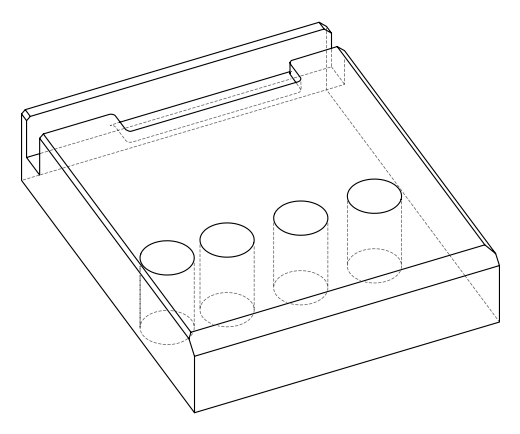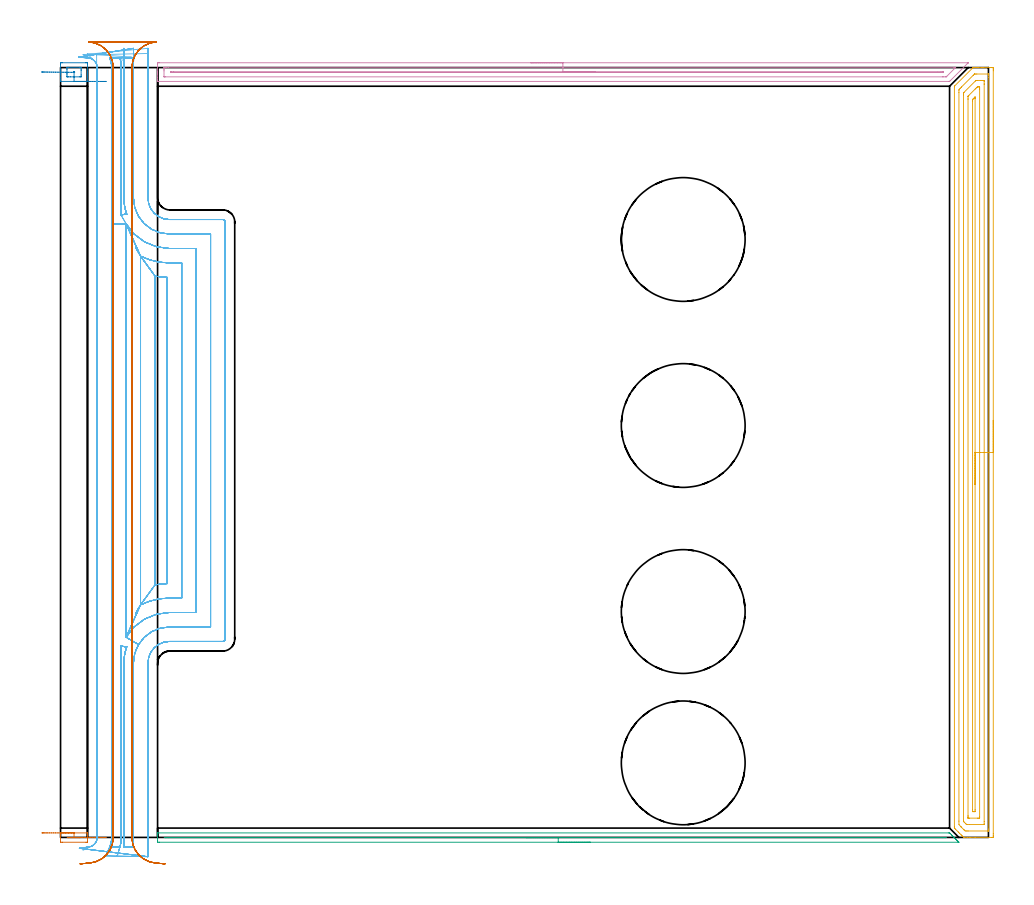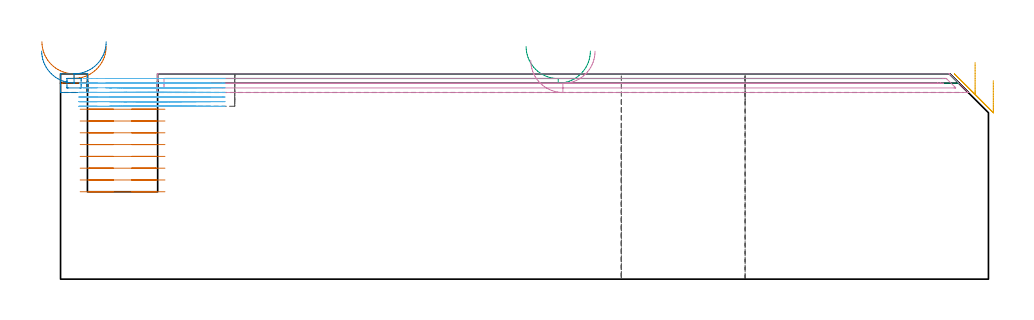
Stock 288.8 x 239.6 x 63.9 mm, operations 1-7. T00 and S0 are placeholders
(PLAN: 11 operations, 3 tool changes, 71.1 min)
(1 AREA_MILL | FG_CHAMFER_SURFACE | UGT0205_001 | 0.27 min | 45 mm3)
(2 AREA_MILL_1 | FG_CHAMFER_SURFACE_1 | UGT0205_001 | 0.35 min | 205 mm3)
(3 AREA_MILL_2 | FG_CHAMFER_SURFACE_2 | UGT0205_001 | 4.1 min | 1068 mm3)
(4 AREA_MILL_3 | FG_CHAMFER_SURFACE_3 | UGT0205_001 | 6.13 min | 4375 mm3)
(5 AREA_MILL_4 | FG_CHAMFER_SURFACE_4 | UGT0205_001 | 9.71 min | 17393 mm3)
(6 MILL_OPEN_POCKET | POCKET_OPEN | NXT0201_008 | Follow Part, ap 1.5, ae 75% | 30.79 min | 85914 mm3)
(7 MILL_RECTANGULAR_SLOT | SLOT_RECTANGULAR | NXT0201_012 | Follow Part, ap 4, ae 75% | 8.99 min | 138954 mm3)
(8 MILL_THROUGH_HOLE_FROM_SOLID_MATERIAL | STEP1HOLE | UGT0201_004 | Circular | 2.69 min | 74382 mm3)
(9 MILL_THROUGH_HOLE_FROM_SOLID_MATERIAL_1 | STEP1HOLE_1 | UGT0201_004 | Circular | 2.69 min | 74400 mm3)
(10 MILL_THROUGH_HOLE_FROM_SOLID_MATERIAL_2 | STEP1HOLE_2 | UGT0201_004 | Circular | 2.69 min | 74395 mm3)
(11 MILL_THROUGH_HOLE_FROM_SOLID_MATERIAL_3 | STEP1HOLE_3 | UGT0201_004 | Circular | 2.69 min | 74400 mm3)
(TOOL UGT0205_001 | Chamfer Mill 20 x 3 x 45 deg. | D20 FL50 Z2)
(TOOL NXT0201_008 | ENDMILL 6mm [2P460-0600-NA 1630] | D6 FL26 Z6)
(TOOL NXT0201_012 | ENDMILL 16mm [2P460-1600-NA 1630] | D16 FL38 Z6)
(TOOL UGT0201_004 | End Mill 32 mm | D32 FL53 Z6)
(OP 1 AREA_MILL)
G17 G21 G94 G90
T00 M6
G54
G17 G0 G90 X-5.8 Y1.4 S1061 M3
G43 Z73.9 H0
G94 G1 X-5.762 Z73.028 F250.
X-5.648 Z72.163
X-5.459 Z71.312
X-5.197 Z70.48
X-4.863 Z69.674
X-4.46 Z68.9
X-3.991 Z68.164
X-3.46 Z67.472
X-2.871 Z66.829
X-2.228 Z66.239
X-1.536 Z65.708
X-0.8 Z65.24
X-0.026 Z64.837
X0.78 Z64.503
X1.612 Z64.241
X2.464 Z64.052
X3.328 Z63.938
X4.2 Z63.9
X8.226
X8.39 Y1.405 Z63.895
X8.394 Y1.355 Z63.847
X8.4 Y0.954 Z63.453
Y0.658 Z63.157
Y-0.05 Z62.445
Y-1.293 Z61.204
X8.398 Y-1.491 Z61.005
X7.94 Y-1.5 Z61.
X0.625
X0.459 Y-1.499 Z61.001
X0.002 Y-1.491 Z61.005
X0. Y-1.293 Z61.204
Y-0.05 Z62.445
Y0.658 Z63.157
Y0.954 Z63.454
X0.007 Y1.355 Z63.847
X0.01 Y1.405 Z63.895
X0.174 Y1.4 Z63.9
X4.2
Y-0.014 Z62.486
X5.058
X5.952 Y-0.015 Z62.485
X5.988 Y-0.017 Z62.483
X6.325 Y-0.05 Z62.45
X6.021 Y-0.083 Z62.417
X5.988 Y-0.085 Z62.415
X2.448
X2.412 Y-0.083 Z62.417
X2.075 Y-0.05 Z62.45
X2.379 Y-0.017 Z62.483
X2.412 Y-0.015 Z62.485
X3.27 Y-0.014 Z62.486
X4.2
X5.072 Z62.524
X5.937 Z62.638
X6.788 Z62.826
X7.62 Z63.089
X8.426 Z63.423
X9.2 Z63.825
X9.936 Z64.294
X10.628 Z64.825
X11.271 Z65.415
X11.86 Z66.058
X12.392 Z66.75
X12.86 Z67.486
X13.263 Z68.26
X13.597 Z69.066
X13.859 Z69.898
X14.048 Z70.749
X14.162 Z71.614
X14.2 Z72.486
G0 Z73.9
M5
M2
(OP 2 AREA_MILL_1)
G17 G21 G94 G90
T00 M6
G54
G17 G0 G90 X14.2 Y235.3 S1061 M3
G43 Z73.9 H0
G94 G1 X14.162 Z73.028 F250.
X14.048 Z72.163
X13.859 Z71.312
X13.597 Z70.48
X13.263 Z69.674
X12.86 Z68.9
X12.392 Z68.164
X11.86 Z67.472
X11.271 Z66.829
X10.628 Z66.239
X9.936 Z65.708
X9.2 Z65.24
X8.426 Z64.837
X7.62 Z64.503
X6.788 Z64.241
X5.937 Z64.052
X5.072 Z63.938
X4.2 Z63.9
X0.178
X0.01 Y235.303 Z63.888
X0.002 Y235.414 Z63.778
X0. Y235.531 Z63.669
Y235.768 Z63.431
Y236.46 Z62.735
Y237.676 Z61.521
Y238.2 Z60.994
Y238.808 Z60.387
Y240.548 Z58.649
X0.003 Y240.81 Z58.387
X0.01 Y241.094 Z58.103
X0.328 Y241.098 Z58.1
X0.625 Y241.1
X7.775
X8.072 Y241.098
X8.39 Y241.094 Z58.103
X8.4 Y240.81 Z58.387
Y238.2 Z60.994
Y237.676 Z61.521
Y237.33 Z61.866
Y236.806 Z62.39
Y236.46 Z62.735
Y235.768 Z63.432
Y235.531 Z63.669
X8.398 Y235.414 Z63.778
X8.39 Y235.303 Z63.888
X8.222 Y235.3 Z63.9
X4.2
Y236.714 Z62.486
X3.045
X2.412 Y236.715 Z62.485
X2.149 Y236.716 Z62.484
X2.052 Y236.719 Z62.481
X2.011 Y236.721 Z62.479
X2.008 Y236.744 Z62.456
X2.002 Y236.859 Z62.341
X2. Y237.33 Z61.87
Y237.731 Z61.469
Y239.07 Z60.13
Y239.471 Z59.729
X2.003 Y239.605 Z59.595
X2.006 Y239.653 Z59.547
X2.01 Y239.676 Z59.524
X2.02 Y239.679 Z59.521
X2.096 Y239.682 Z59.518
X2.412 Y239.685 Z59.515
X5.988
X6.251 Y239.684 Z59.516
X6.348 Y239.681 Z59.519
X6.389 Y239.679 Z59.521
X6.392 Y239.656 Z59.544
X6.398 Y239.541 Z59.659
X6.4 Y239.07 Z60.13
Y238.669 Z60.531
Y237.33 Z61.87
Y236.929 Z62.271
X6.397 Y236.795 Z62.405
X6.394 Y236.747 Z62.453
X6.39 Y236.724 Z62.476
X6.38 Y236.721 Z62.479
X6.304 Y236.718 Z62.482
X5.988 Y236.715 Z62.485
X4.2 Y236.714 Z62.486
X4.214 Y238.13 Z61.07
X4.2 Y238.131 Z61.069
X4.127 Y238.134 Z61.066
X4.01 Y238.142 Z61.058
X4.008 Y238.2 Z61.
X4.01 Y238.248 Z60.952
X4.013 Y238.265 Z60.935
X4.054 Y238.267 Z60.933
X4.128 Y238.27 Z60.93
X4.2 Y238.269 Z60.931
X4.273 Y238.266 Z60.934
X4.39 Y238.258 Z60.942
X4.392 Y238.2 Z61.
X4.39 Y238.152 Z61.048
X4.387 Y238.135 Z61.065
X4.346 Y238.133 Z61.067
X4.272 Y238.13 Z61.07
X4.214
X3.342 Y238.139 Z61.099
X2.476 Y238.147 Z61.205
X1.622 Y238.156 Z61.385
X0.788 Y238.164 Z61.64
X-0.021 Y238.171 Z61.966
X-0.799 Y238.179 Z62.361
X-1.539 Y238.186 Z62.823
X-2.236 Y238.193 Z63.347
X-2.885 Y238.199 Z63.93
X-3.48 Y238.205 Z64.568
X-4.018 Y238.21 Z65.254
X-4.494 Y238.215 Z65.986
X-4.904 Y238.219 Z66.756
X-5.246 Y238.222 Z67.558
X-5.516 Y238.224 Z68.388
X-5.713 Y238.226 Z69.238
X-5.835 Y238.228 Z70.101
X-5.882 Z70.972
G0 Z73.9
M5
M2
(OP 3 AREA_MILL_2)
G17 G21 G94 G90
T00 M6
G54
G17 G0 G90 X164.9 Y-1.5 S1061 M3
G43 Z73.9 H0
Z71.
G94 G1 X164.862 Z70.128 F250.
X164.748 Z69.264
X164.559 Z68.412
X164.297 Z67.58
X163.963 Z66.774
X163.56 Z66.
X163.092 Z65.264
X162.56 Z64.572
X161.971 Z63.929
X161.328 Z63.34
X160.636 Z62.808
X159.9 Z62.34
X159.126 Z61.937
X158.32 Z61.603
X157.488 Z61.341
X156.636 Z61.152
X155.772 Z61.038
X154.9 Z61.
X30.809
X30.644 Y-1.499 Z61.001
X30.202 Y-1.491 Z61.005
X30.2 Y-1.264 Z61.233
Y-0.939 Z61.557
Y-0.375 Z62.121
Y-0.05 Z62.445
Y0.6 Z63.099
Y0.991 Z63.49
X30.206 Y1.359 Z63.85
X30.21 Y1.397 Z63.888
X30.363 Y1.4 Z63.9
X276.312
X276.705 Y1.394 Z63.892
X276.778 Y1.322 Z63.821
X276.817 Y1.284 Z63.782
X277.205 Y0.896 Z63.394
X277.262 Y0.839 Z63.336
X277.317 Y0.784 Z63.283
X277.503 Y0.598 Z63.097
X277.559 Y0.543 Z63.04
X277.612 Y0.488 Z62.987
X277.8 Y0.3 Z62.799
X277.855 Y0.246 Z62.743
X277.907 Y0.193 Z62.692
X278.098 Y0.003 Z62.502
X278.151 Y-0.05 Z62.447
X278.203 Y-0.102 Z62.397
X278.395 Y-0.295 Z62.204
X278.448 Y-0.346 Z62.15
X278.498 Y-0.397 Z62.101
X278.693 Y-0.593 Z61.906
X278.744 Y-0.643 Z61.854
X278.793 Y-0.693 Z61.806
X278.991 Y-0.89 Z61.609
X279.041 Y-0.939 Z61.558
X279.183 Y-1.083 Z61.416
X279.288 Y-1.188 Z61.312
X279.485 Y-1.384 Z61.114
X279.586 Y-1.486 Z61.012
X279.588 Y-1.495 Z61.002
X279.586 Y-1.499 Z60.999
X279.366 Y-1.5 Z61.
X154.9
Y-0.086 Z62.414
X33.524
X32.629 Y-0.084 Z62.416
X32.595 Y-0.081 Z62.419
X32.272 Y-0.05 Z62.45
X32.563 Y-0.018 Z62.482
X32.595 Y-0.017 Z62.483
X33.452 Y-0.014 Z62.486
X274.491
X275.387 Y-0.017 Z62.483
X275.42 Y-0.02 Z62.48
X275.651 Y-0.05 Z62.45
X275.45 Y-0.08 Z62.42
X275.42 Y-0.082 Z62.418
X274.563 Y-0.086 Z62.414
X154.9
X154.028 Z62.452
X153.164 Z62.566
X152.312 Z62.755
X151.48 Z63.017
X150.674 Z63.351
X149.9 Z63.754
X149.164 Z64.223
X148.472 Z64.754
X147.829 Z65.343
X147.24 Z65.986
X146.708 Z66.678
X146.24 Z67.414
X145.837 Z68.188
X145.503 Z68.994
X145.241 Z69.826
X145.052 Z70.678
X144.938 Z71.543
X144.9 Z72.414
G0 Z73.9
M5
M2
(OP 4 AREA_MILL_3)
G17 G21 G94 G90
T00 M6
G54
G17 G0 G90 X146.35 Y241.1 S1061 M3
G43 Z73.9 H0
Z68.1
G94 G1 X146.388 Z67.228 F250.
X146.502 Z66.363
X146.691 Z65.512
X146.953 Z64.68
X147.287 Z63.874
X147.69 Z63.1
X148.158 Z62.364
X148.69 Z61.672
X149.279 Z61.029
X149.922 Z60.44
X150.614 Z59.908
X151.35 Z59.44
X152.124 Z59.037
X152.93 Z58.703
X153.762 Z58.441
X154.614 Z58.252
X155.478 Z58.138
X156.35 Z58.1
X282.327 Y241.099 Z58.099
X282.401 Y241.098 Z58.098
X282.456 Y241.096 Z58.096
X282.473 Y241.093 Z58.098
X282.483 Y241.091 Z58.1
X282.447 Y241.044 Z58.148
X282.367 Y240.965 Z58.231
X282.327 Y240.926 Z58.271
X276.967 Y235.566 Z63.633
X276.774 Y235.376 Z63.821
X276.695 Y235.303 Z63.889
X276.52 Y235.3 Z63.9
X30.373
X30.21 Y235.302 Z63.888
X30.203 Y235.41 Z63.782
X30.2 Y235.524 Z63.675
Y235.787 Z63.412
Y236.46 Z62.734
Y237.666 Z61.53
Y238.2 Z60.994
Y240.543 Z58.653
X30.204 Y240.81 Z58.387
X30.21 Y241.094 Z58.103
X30.524 Y241.098 Z58.101
X30.819 Y241.1 Z58.1
X156.35
Y239.686 Z59.514
X278.106 Y239.685 Z59.515
X278.307 Y239.684 Z59.516
X278.572 Y239.681 Z59.519
X278.609 Y239.679 Z59.521
X278.596 Y239.658 Z59.542
X278.414 Y239.467 Z59.733
X278.307 Y239.357 Z59.843
X275.848 Y236.898 Z62.302
X275.758 Y236.811 Z62.389
X275.696 Y236.753 Z62.447
X275.661 Y236.722 Z62.478
X275.626 Y236.721 Z62.479
X275.363 Y236.717 Z62.483
X274.733 Y236.715 Z62.485
X274.472 Y236.714 Z62.486
X32.606 Y236.715 Z62.485
X32.343 Y236.716 Z62.484
X32.249 Y236.719 Z62.481
X32.21 Y236.722 Z62.478
X32.208 Y236.743 Z62.457
X32.202 Y236.854 Z62.346
X32.2 Y238.596 Z60.604
X32.201 Y239.07 Z60.13
X32.203 Y239.462 Z59.738
X32.21 Y239.597 Z59.603
X32.22 Y239.679 Z59.521
X32.29 Y239.681 Z59.519
X32.606 Y239.684 Z59.516
X32.868 Y239.685 Z59.515
X33.5 Y239.686 Z59.514
X156.35
Y238.272 Z60.928
X274.66 Y238.271 Z60.929
X274.689 Y238.27 Z60.93
X274.733 Y238.267 Z60.933
X274.745 Y238.266 Z60.934
X274.742 Y238.253 Z60.947
X274.733 Y238.234 Z60.966
X274.714 Y238.218 Z60.982
X274.689 Y238.2 Z61.
X273.906 Y238.135 Z61.065
X273.839 Y238.132 Z61.068
X273.019 Y238.129 Z61.071
X272.946 Y238.128 Z61.072
X34.466 Y238.129 Z61.071
X34.393 Y238.131 Z61.069
X34.321 Y238.135 Z61.065
X34.21 Y238.144 Z61.056
X34.207 Y238.2 Z61.
Y238.246 Z60.954
X34.21 Y238.264 Z60.936
X34.247 Y238.267 Z60.933
X34.321 Y238.27 Z60.93
X34.393 Y238.271 Z60.929
X35.213 Y238.272 Z60.928
X156.35
X157.222 Z60.966
X158.086 Z61.08
X158.938 Z61.269
X159.77 Z61.531
X160.576 Z61.865
X161.35 Z62.268
X162.086 Z62.737
X162.778 Z63.268
X163.421 Z63.857
X164.01 Z64.501
X164.542 Z65.193
X165.01 Z65.928
X165.413 Z66.702
X165.747 Z67.508
X166.009 Z68.34
X166.198 Z69.192
X166.312 Z70.057
X166.35 Z70.928
G0 Z73.9
M5
M2
(OP 5 AREA_MILL_4)
G17 G21 G94 G90
T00 M6
G54
G17 G0 G90 X290.3 Y129.8 S1061 M3
G43 Z73.9 H0
Z61.8
G94 G1 Y129.762 Z60.928 F250.
Y129.648 Z60.063
Y129.459 Z59.212
Y129.197 Z58.38
Y128.863 Z57.574
Y128.46 Z56.8
Y127.992 Z56.064
Y127.46 Z55.372
Y126.871 Z54.729
Y126.228 Z54.139
Y125.536 Z53.608
Y124.8 Z53.14
Y124.026 Z52.737
Y123.22 Z52.403
Y122.388 Z52.141
Y121.536 Z51.952
Y120.672 Z51.838
Y119.8 Z51.8
Y1.134
X290.299 Y0.61 Z51.801
X290.296 Y0.245 Z51.802
X290.293 Y0.01 Z51.804
X289.938 Y0. Z52.159
X284.688 Z57.407
X283.259 Z58.838
X282.937 Z59.158
X282.294 Z59.805
X281.187 Z60.911
X281.106 Y0.001 Z60.991
X281.086 Y0.015 Z61.012
X280.75 Y0.35 Z61.35
X280.646 Y0.454 Z61.453
X280.312 Y0.786 Z61.784
X279.82 Y1.28 Z62.28
X279.437 Y1.661 Z62.659
X278.522 Y2.578 Z63.577
X278.316 Y2.786 Z63.779
X278.199 Y2.906 Z63.884
X278.2 Y3.289 Z63.9
Y233.633
X278.203 Y233.795 Z63.889
X278.302 Y233.903 Z63.796
X283.859 Y239.46 Z58.24
X283.999 Y239.59 Z58.094
X284.131 Y239.598 Z57.962
X284.456 Y239.6 Z57.644
X284.92 Z57.18
X285.563 Z56.533
X286.759 Z55.338
X287.313 Z54.782
X289.661 Z52.435
X289.938 Y239.596 Z52.158
X290.292 Y239.59 Z51.804
X290.296 Y239.355 Z51.802
X290.299 Y238.99 Z51.801
X290.3 Y238.62 Z51.8
Y119.8
X288.886 Z53.214
X288.885 Y2.578 Z53.215
X288.884 Y2.396 Z53.216
X288.879 Y2.042 Z53.221
X288.873 Y2.01 Z53.227
X288.809 Y2.006 Z53.291
X288.705 Y2.002 Z53.395
X288.576 Y2. Z53.524
X282.45 Y2.001 Z59.65
X282.062 Y2.004 Z60.038
X281.566 Y2.01 Z60.534
X281.187 Y2.364 Z60.913
X281.154 Y2.396 Z60.946
X280.312 Y3.239 Z61.788
X280.264 Y3.289 Z61.836
X279.621 Y3.994 Z62.479
X279.614 Y5.074 Z62.486
X279.615 Y231.847 Z62.485
X279.619 Y232.555 Z62.481
X279.621 Y232.74 Z62.479
X279.96 Y233.099 Z62.14
X280.312 Y233.461 Z61.788
X280.397 Y233.547 Z61.703
X284.054 Y237.204 Z58.046
X284.376 Y237.522 Z57.724
X284.421 Y237.564 Z57.679
X284.449 Y237.587 Z57.651
X284.494 Y237.59 Z57.606
X284.688 Y237.595 Z57.412
X285.175 Y237.6 Z56.925
X288.676 Y237.599 Z53.424
X288.83 Y237.594 Z53.27
X288.859 Y237.591 Z53.241
X288.879 Y237.585 Z53.221
X288.88 Y237.551 Z53.22
X288.884 Y237.386 Z53.216
X288.885 Y237.204 Z53.215
X288.886 Y236.492 Z53.214
Y119.8
X287.472 Z54.628
X287.471 Y4.913 Z54.629
X287.468 Y4.182 Z54.632
X287.465 Y4.026 Z54.635
X287.463 Y4.01 Z54.637
X287.446 Y4.007 Z54.654
X287.402 Y4.003 Z54.698
X287.313 Y4.001 Z54.787
X282.937 Y4. Z59.163
X282.239 Y4.002 Z59.861
X282.062 Y4.007 Z60.038
X282.005 Y4.01 Z60.095
X281.944 Y4.065 Z60.156
X281.821 Y4.182 Z60.279
X281.187 Y4.82 Z60.913
X281.064 Y4.951 Z61.036
X281.036 Y4.983 Z61.064
X281.033 Y5.021 Z61.067
X281.031 Y5.074 Z61.069
X281.029 Y5.236 Z61.071
Y231.116
Y231.482
X281.032 Y231.664 Z61.068
X281.035 Y231.708 Z61.065
X281.038 Y231.727 Z61.062
X281.055 Y231.747 Z61.045
X281.147 Y231.847 Z60.953
X281.167 Y231.868 Z60.933
X284.718 Y235.418 Z57.382
X284.891 Y235.58 Z57.209
X285.207 Y235.593 Z56.893
X285.386 Y235.599 Z56.714
X286.438 Y235.6 Z55.662
X287.138 Y235.596 Z54.962
X287.313 Y235.59 Z54.787
X287.465 Y235.571 Z54.635
X287.468 Y235.418 Z54.632
X287.47 Y235.258 Z54.63
X287.471 Y234.526 Z54.629
X287.472 Y234.364 Z54.628
Y119.8
X286.057 Z56.043
Y6.356
X286.056 Y6.187 Z56.044
X286.052 Y6.053 Z56.048
X286.051 Y6.017 Z56.049
X286.035 Y6.01 Z56.065
X285.984 Y6.007 Z56.116
X285.563 Y6. Z56.537
X285.531 Z56.569
X282.905 Z59.195
X282.521 Y6.003 Z59.579
X282.474 Y6.006 Z59.626
X282.453 Y6.01 Z59.647
X282.449 Y6.02 Z59.651
X282.446 Y6.078 Z59.654
X282.444 Y6.134 Z59.656
X282.443 Y6.472 Z59.657
Y6.86
Y229.673
X282.444 Y230.062 Z59.656
X282.447 Y230.562 Z59.653
X282.45 Y230.661 Z59.65
X282.459 Y230.699 Z59.641
X282.49 Y230.732 Z59.61
X282.704 Y230.954 Z59.396
X284.688 Y232.939 Z57.412
X285.033 Y233.281 Z57.067
X285.212 Y233.455 Z56.888
X285.354 Y233.59 Z56.746
X285.563 Y233.599 Z56.537
X285.595 Y233.6 Z56.505
X285.979 Y233.597 Z56.121
X286.027 Y233.594 Z56.073
X286.047 Y233.59 Z56.053
X286.051 Y233.58 Z56.049
X286.054 Y233.522 Z56.046
X286.056 Y233.466 Z56.044
X286.057 Y233.128 Z56.043
Y232.74
Y119.8
X284.643 Z57.457
Y8.617
X284.639 Y8.208 Z57.461
X284.636 Y8.013 Z57.464
X284.439 Y8.006 Z57.661
X283.966 Y8.01 Z58.134
X283.864 Y8.027 Z58.236
X283.857 Y8.646 Z58.243
Y229.199
X283.863 Y229.607 Z58.237
X283.864 Y229.654 Z58.236
X283.896 Y229.691 Z58.204
X283.954 Y229.753 Z58.146
X284.034 Y229.835 Z58.066
X284.26 Y230.062 Z57.84
X284.476 Y230.278 Z57.624
X284.594 Y230.394 Z57.506
X284.613 Y230.411 Z57.487
X284.633 Y230.424 Z57.467
X284.636 Y230.425 Z57.464
X284.638 Y230.398 Z57.462
X284.643 Y230.107 Z57.457
Y230.062
Y119.8
Y118.928 Z57.495
Y118.064 Z57.609
Y117.212 Z57.798
Y116.38 Z58.06
Y115.574 Z58.394
Y114.8 Z58.797
Y114.064 Z59.265
Y113.372 Z59.796
Y112.729 Z60.386
Y112.14 Z61.029
Y111.608 Z61.721
Y111.14 Z62.457
Y110.737 Z63.231
Y110.403 Z64.037
Y110.141 Z64.869
Y109.952 Z65.72
Y109.838 Z66.585
Y109.8 Z67.457
G0 Z73.9
M5
M2
(OP 6 MILL_OPEN_POCKET)
G17 G21 G94 G90
T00 M6
G54
G17 G0 G90 X17.605 Y-5.875 S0 M3
G43 Z73.9 H1
Z62.457
G94 G1 X18.462 Y-3. F250.
G3 X18.9 Y-0.001 R10.5 F500.
G1 Y59.717
G3 X20.618 Y59.323 R3.
X19.7 Y54.3 R14.2
G1 Y-3.
X22.7
Y54.3
G2 X24.269 Y60.018 R11.2
G1 X20.4 Y62.315
X24.9 Y72.384
X29.4 Y78.587
G2 X33.2 Y78.99 R24.7
G1 Y174.31
G2 X29.4 Y174.713 R24.7
G1 Y78.587
X24.9 Y72.384
G2 X33.9 Y74.5 R20.2
G1 X37.7
Y178.8
X33.9
G2 X24.9 Y180.916 R20.2
G1 X23.403 Y183.52
X24.9 Y180.916
Y72.384
X20.4 Y62.315
G2 X33.9 Y70. R15.7
G1 X42.2
Y183.3
X33.9
G2 X20.4 Y190.985 R15.7
G1 X18.9 Y193.583
Y239.6
G3 X18.626 Y241.982 R10.5
X19.77 Y242.016 R3.
X19.7 Y240.994 R7.5
G1 Y199.
G3 X20.618 Y193.977 R14.2
X18.9 Y193.583 R3.
G1 X20.4 Y190.985
Y62.315
X24.269 Y60.018
G2 X33.9 Y65.5 R11.2
G1 X46.7
Y187.8
X33.9
G2 X22.7 Y199. R11.2
G1 Y240.994
G2 X22.996 Y242.6 R4.5
G1 X15.26
G2 X15.465 Y242.116 R4.5
X15.9 Y239.6 R7.5
G1 Y0.
G2 X15.274 Y-3. R7.5
G1 X14.074 Y-5.75 F250.
X27.2 Y-6.
Y-3.
Y54.3 F500.
G2 X33.9 Y61. R6.7
G1 X50.5
G3 X51.2 Y61.7 R0.7
G1 Y191.6
G3 X50.5 Y192.3 R0.7
G1 X33.9
G2 X27.2 Y199. R6.7
G1 Y240.994
Y243.994 F250.
X11.226 Y243.607
Y240.607
G2 X11.4 Y239.6 R3. F500.
G1 Y0.
G2 X9.69 Y-2.709 R3.
G1 X6.981 Y-3.998 F250.
G0 X17.605 Y-5.875 Z61.014
G1 X18.462 Y-3.
G3 X18.9 Y-0.001 R10.5 F500.
G1 Y59.717
G3 X20.618 Y59.323 R3.
X19.7 Y54.3 R14.2
G1 Y-3.
X22.7
Y54.3
G2 X24.269 Y60.018 R11.2
G1 X20.4 Y62.315
X24.9 Y72.384
X29.4 Y78.587
G2 X33.2 Y78.99 R24.7
G1 Y174.31
G2 X29.4 Y174.713 R24.7
G1 Y78.587
X24.9 Y72.384
G2 X33.898 Y74.5 R20.2
G1 X37.7
Y178.8
X33.9
G2 X24.9 Y180.916 R20.2
G1 X23.403 Y183.52
X24.9 Y180.916
Y72.384
X20.4 Y62.315
G2 X33.899 Y70. R15.7
G1 X42.2
Y183.3
X33.9
G2 X20.4 Y190.985 R15.7
G1 Y62.315
X24.269 Y60.018
G2 X33.9 Y65.5 R11.2
G1 X46.7
Y187.8
X33.9
G2 X22.7 Y199. R11.2
G1 Y242.36
G2 X22.706 Y242.6 R4.5
G1 X19.704
G3 X19.7 Y242.36 R7.5
G1 Y199.
G3 X20.618 Y193.977 R14.2
X18.9 Y193.583 R3.
G1 Y239.6
G3 X18.462 Y242.6 R10.5
G1 X15.274
G2 X15.9 Y239.6 R7.5
G1 Y0.
G2 X15.274 Y-3. R7.5
G1 X14.074 Y-5.75 F250.
G0 Z73.9
X15.548 Y242.862
Z61.014
G1 X18.537 Y242.6
G3 X19.061 Y242.6 R3.
G1 X22.05 Y242.862
X8.328 Y243.842
X10.485 Y241.757
G2 X11.4 Y239.6 R3. F500.
G1 Y0.
G2 X8.823 Y-2.97 R3.
G1 X5.853 Y-3.393 F250.
X27.2 Y-6.
Y-3.
Y54.3 F500.
G2 X33.9 Y61. R6.7
G1 X50.5
G3 X51.2 Y61.7 R0.7
G1 Y191.6
G3 X50.5 Y192.3 R0.7
G1 X33.9
G2 X27.2 Y199. R6.7
G1 Y242.36
Y245.36 F250.
G0 Z73.9
X17.605 Y-5.875
Z59.571
G1 X18.462 Y-3.
G3 X18.9 Y-0.001 R10.5 F500.
G1 Y59.717
G3 X20.618 Y59.323 R3.
X19.7 Y54.3 R14.2
G1 Y-3.
X22.7
Y54.3
G2 X24.269 Y60.018 R11.2
G1 X20.4 Y62.315
X24.9 Y72.384
X29.4 Y78.587
G2 X33.2 Y78.99 R24.7
G1 Y174.31
G2 X29.4 Y174.713 R24.7
G1 Y78.587
X24.9 Y72.384
G2 X33.9 Y74.5 R20.2
G1 X37.7
Y178.8
X33.9
G2 X24.9 Y180.916 R20.2
G1 X23.403 Y183.52
X24.9 Y180.916
Y72.384
X20.4 Y62.315
G2 X33.9 Y70. R15.7
G1 X42.2
Y183.3
X33.9
G2 X20.4 Y190.985 R15.7
G1 Y62.315
X24.269 Y60.018
G2 X33.9 Y65.5 R11.2
G1 X46.7
Y187.8
X33.9
G2 X22.7 Y199. R11.2
G1 Y242.6
X19.7
Y199.
G3 X20.618 Y193.977 R14.2
X18.9 Y193.583 R3.
G1 Y239.6
G3 X18.462 Y242.6 R10.5
G1 X15.274
G2 X15.9 Y239.6 R7.5
G1 Y0.
G2 X15.274 Y-3. R7.5
G1 X14.074 Y-5.75 F250.
X27.2 Y-6.
Y-3.
Y54.3 F500.
G2 X33.9 Y61. R6.7
G1 X50.5
G3 X51.2 Y61.7 R0.7
G1 Y191.6
G3 X50.5 Y192.3 R0.7
G1 X33.9
G2 X27.2 Y199. R6.7
G1 Y242.6
Y245.6 F250.
X6.989 Y243.601
X9.695 Y242.306
G2 X11.4 Y239.6 R3. F500.
G1 Y0.
G2 X8.823 Y-2.97 R3.
G1 X5.853 Y-3.393 F250.
G0 Z73.9
X19.7 Y245.6
Z58.129
G1 Y242.6
Y199. F500.
G3 X20.618 Y193.977 R14.2
X18.9 Y193.583 R3.
G1 Y239.6
G3 X18.462 Y242.6 R10.5
G1 X15.274
G2 X15.9 Y239.6 R7.5
G1 Y190.985
X20.4
X24.9 Y180.916
X29.4 Y174.713
Y78.587
G2 X33.2 Y78.99 R24.7
G1 Y174.31
G2 X29.4 Y174.713 R24.7
G1 X24.9 Y180.916
Y72.384
X23.403 Y69.78
X24.9 Y72.384
G2 X33.9 Y74.5 R20.2
G1 X37.7
Y178.8
X33.9
G2 X24.9 Y180.916 R20.2
G1 X20.4 Y190.985
Y62.315
G2 X33.9 Y70. R15.7
G1 X42.2
Y183.3
X33.9
G2 X20.4 Y190.985 R15.7
G1 X15.9
Y0.
G2 X15.274 Y-3. R7.5
G1 X18.462
G3 X18.9 Y-0.001 R10.5
G1 Y59.717
G3 X20.618 Y59.323 R3.
X19.7 Y54.3 R14.2
G1 Y-3.
X22.7
Y54.3
G2 X33.9 Y65.5 R11.2
G1 X46.7
Y187.8
X33.9
G2 X22.7 Y199. R11.2
G1 Y242.6
Y245.6 F250.
X5.655 Y242.835
X8.645 Y242.59
G2 X11.4 Y239.6 R3. F500.
G1 Y0.
G2 X8.823 Y-2.97 R3.
G1 X5.853 Y-3.393 F250.
X27.2 Y-6.
Y-3.
Y54.3 F500.
G2 X33.9 Y61. R6.7
G1 X50.5
G3 X51.2 Y61.7 R0.7
G1 Y191.6
G3 X50.5 Y192.3 R0.7
G1 X33.9
G2 X27.2 Y199. R6.7
G1 Y242.6
Y245.6 F250.
G0 X19.7 Z56.686
G1 Y242.6
Y199. F500.
G3 X20.618 Y193.977 R14.2
X18.9 Y193.583 R3.
G1 Y239.6
G3 X18.462 Y242.6 R10.5
G1 X15.274
G2 X15.9 Y239.6 R7.5
G1 Y190.985
X20.4
X24.9 Y180.916
X29.4 Y174.713
Y78.587
G2 X33.2 Y78.99 R24.7
G1 Y174.31
G2 X29.4 Y174.713 R24.7
G1 X24.9 Y180.916
Y72.384
X23.403 Y69.78
X24.9 Y72.384
G2 X33.9 Y74.5 R20.2
G1 X37.7
Y178.8
X33.9
G2 X24.9 Y180.916 R20.2
G1 X20.4 Y190.985
Y62.315
G2 X33.9 Y70. R15.7
G1 X42.2
Y183.3
X33.9
G2 X20.4 Y190.985 R15.7
G1 X15.9
Y0.
G2 X15.274 Y-3. R7.5
G1 X18.462
G3 X18.9 Y0. R10.5
G1 Y59.717
G3 X20.618 Y59.323 R3.
X19.7 Y54.3 R14.2
G1 Y-3.
X22.7
Y54.3
G2 X33.9 Y65.5 R11.2
G1 X46.7
Y187.8
X33.9
G2 X22.7 Y199. R11.2
G1 Y242.6
Y245.6 F250.
X5.655 Y242.835
X8.645 Y242.59
G2 X11.4 Y239.6 R3. F500.
G1 Y0.
G2 X8.823 Y-2.97 R3.
G1 X5.853 Y-3.393 F250.
X27.2 Y-6.
Y-3.
Y54.3 F500.
G2 X33.9 Y61. R6.7
G1 X50.5
G3 X51.2 Y61.7 R0.7
G1 Y191.6
G3 X50.5 Y192.3 R0.7
G1 X33.9
G2 X27.2 Y199. R6.7
G1 Y242.6
Y245.6 F250.
G0 X19.7 Z55.243
G1 Y242.6
Y199. F500.
G3 X20.618 Y193.977 R14.2
X18.9 Y193.583 R3.
G1 Y239.6
G3 X18.462 Y242.6 R10.5
G1 X15.274
G2 X15.9 Y239.6 R7.5
G1 Y190.985
X20.4
X24.9 Y180.916
X29.4 Y174.713
Y78.587
G2 X33.2 Y78.99 R24.7
G1 Y174.31
G2 X29.4 Y174.713 R24.7
G1 X24.9 Y180.916
Y72.384
X23.403 Y69.78
X24.9 Y72.384
G2 X33.9 Y74.5 R20.2
G1 X37.7
Y178.8
X33.9
G2 X24.9 Y180.916 R20.2
G1 X20.4 Y190.985
Y62.315
G2 X33.9 Y70. R15.7
G1 X42.2
Y183.3
X33.9
G2 X20.4 Y190.985 R15.7
G1 X15.9
Y0.
G2 X15.274 Y-3. R7.5
G1 X18.462
G3 X18.9 Y0. R10.5
G1 Y59.717
G3 X20.618 Y59.323 R3.
X19.7 Y54.3 R14.2
G1 Y-3.
X22.7
Y54.3
G2 X33.9 Y65.5 R11.2
G1 X46.7
Y187.8
X33.9
G2 X22.7 Y199. R11.2
G1 Y242.6
Y245.6 F250.
X5.655 Y242.835
X8.645 Y242.59
G2 X11.4 Y239.6 R3. F500.
G1 Y0.
G2 X8.823 Y-2.97 R3.
G1 X5.853 Y-3.393 F250.
X27.2 Y-6.
Y-3.
Y54.3 F500.
G2 X33.9 Y61. R6.7
G1 X50.5
G3 X51.2 Y61.7 R0.7
G1 Y191.6
G3 X50.5 Y192.3 R0.7
G1 X33.9
G2 X27.2 Y199. R6.7
G1 Y242.6
Y245.6 F250.
G0 X19.7 Z53.8
G1 Y242.6
Y199. F500.
G3 X20.618 Y193.977 R14.2
X18.9 Y193.583 R3.
G1 Y239.6
G3 X18.462 Y242.6 R10.5
G1 X15.274
G2 X15.9 Y239.6 R7.5
G1 Y190.985
X20.4
X24.9 Y180.916
X29.4 Y174.713
Y78.587
G2 X33.2 Y78.99 R24.7
G1 Y174.31
G2 X29.4 Y174.713 R24.7
G1 X24.9 Y180.916
Y72.384
X23.403 Y69.78
X24.9 Y72.384
G2 X33.9 Y74.5 R20.2
G1 X37.7
Y178.8
X33.9
G2 X24.9 Y180.916 R20.2
G1 X20.4 Y190.985
Y62.315
G2 X33.9 Y70. R15.7
G1 X42.2
Y183.3
X33.9
G2 X20.4 Y190.985 R15.7
G1 X15.9
Y0.
G2 X15.274 Y-3. R7.5
G1 X18.462
G3 X18.9 Y0. R10.5
G1 Y59.717
G3 X20.618 Y59.323 R3.
X19.7 Y54.3 R14.2
G1 Y-3.
X22.7
Y54.3
G2 X33.9 Y65.5 R11.2
G1 X46.7
Y187.8
X33.9
G2 X22.7 Y199. R11.2
G1 Y242.6
Y245.6 F250.
X5.655 Y242.835
X8.645 Y242.59
G2 X11.4 Y239.6 R3. F500.
G1 Y0.
G2 X8.823 Y-2.97 R3.
G1 X5.853 Y-3.393 F250.
X27.2 Y-6.
Y-3.
Y54.3 F500.
G2 X33.9 Y61. R6.7
G1 X50.5
G3 X51.2 Y61.7 R0.7
G1 Y191.6
G3 X50.5 Y192.3 R0.7
G1 X33.9
G2 X27.2 Y199. R6.7
G1 Y242.6
Y245.6 F250.
G0 Z73.9
M5
M2
(OP 7 MILL_RECTANGULAR_SLOT)
G17 G21 G94 G90
T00 M6
G54
G17 G0 G90 X32.497 Y-8.23 S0 M3
G43 Z73.9 H1
Z52.89
G94 G1 X29.508 Y-7.97 F250.
G2 X22.2 Y0. R8. F500.
G1 Y239.6
G2 X29.8 Y247.59 R8.
G1 Y247.6
X8.8
Y247.59
G2 X16.4 Y239.6 R8.
G1 Y0.
G2 X9.092 Y-7.97 R8.
G1 X6.103 Y-8.23 F250.
G0 X32.497 Z49.22
G1 X29.508 Y-7.97
G2 X22.2 Y0. R8. F500.
G1 Y239.6
G2 X29.8 Y247.59 R8.
G1 Y247.6
X8.8
Y247.59
G2 X16.4 Y239.6 R8.
G1 Y0.
G2 X9.092 Y-7.97 R8.
G1 X6.103 Y-8.23 F250.
G0 X32.497 Z45.55
G1 X29.508 Y-7.97
G2 X22.2 Y0. R8. F500.
G1 Y239.6
G2 X29.8 Y247.59 R8.
G1 Y247.6
X8.8
Y247.59
G2 X16.4 Y239.6 R8.
G1 Y0.
G2 X9.092 Y-7.97 R8.
G1 X6.103 Y-8.23 F250.
G0 X32.497 Z41.88
G1 X29.508 Y-7.97
G2 X22.2 Y0. R8. F500.
G1 Y239.6
G2 X29.8 Y247.59 R8.
G1 Y247.6
X8.8
Y247.59
G2 X16.4 Y239.6 R8.
G1 Y0.
G2 X9.092 Y-7.97 R8.
G1 X6.103 Y-8.23 F250.
G0 X32.497 Z38.21
G1 X29.508 Y-7.97
G2 X22.2 Y0. R8. F500.
G1 Y239.6
G2 X29.8 Y247.59 R8.
G1 Y247.6
X8.8
Y247.59
G2 X16.4 Y239.6 R8.
G1 Y0.
G2 X9.092 Y-7.97 R8.
G1 X6.103 Y-8.23 F250.
G0 X32.497 Z34.54
G1 X29.508 Y-7.97
G2 X22.2 Y0. R8. F500.
G1 Y239.6
G2 X29.8 Y247.59 R8.
G1 Y247.6
X8.8
Y247.59
G2 X16.4 Y239.6 R8.
G1 Y0.
G2 X9.092 Y-7.97 R8.
G1 X6.103 Y-8.23 F250.
G0 X32.497 Z30.87
G1 X29.508 Y-7.97
G2 X22.2 Y0. R8. F500.
G1 Y239.6
G2 X29.8 Y247.59 R8.
G1 Y247.6
X8.8
Y247.59
G2 X16.4 Y239.6 R8.
G1 Y0.
G2 X9.092 Y-7.97 R8.
G1 X6.103 Y-8.23 F250.
G0 X32.497 Z27.2
G1 X29.508 Y-7.97
G2 X22.2 Y0. R8. F500.
G1 Y239.6
G2 X29.8 Y247.59 R8.
G1 Y247.6
X8.8
Y247.59
G2 X16.4 Y239.6 R8.
G1 Y0.
G2 X9.092 Y-7.97 R8.
G1 X6.103 Y-8.23 F250.
G0 Z73.9
M5
M2
